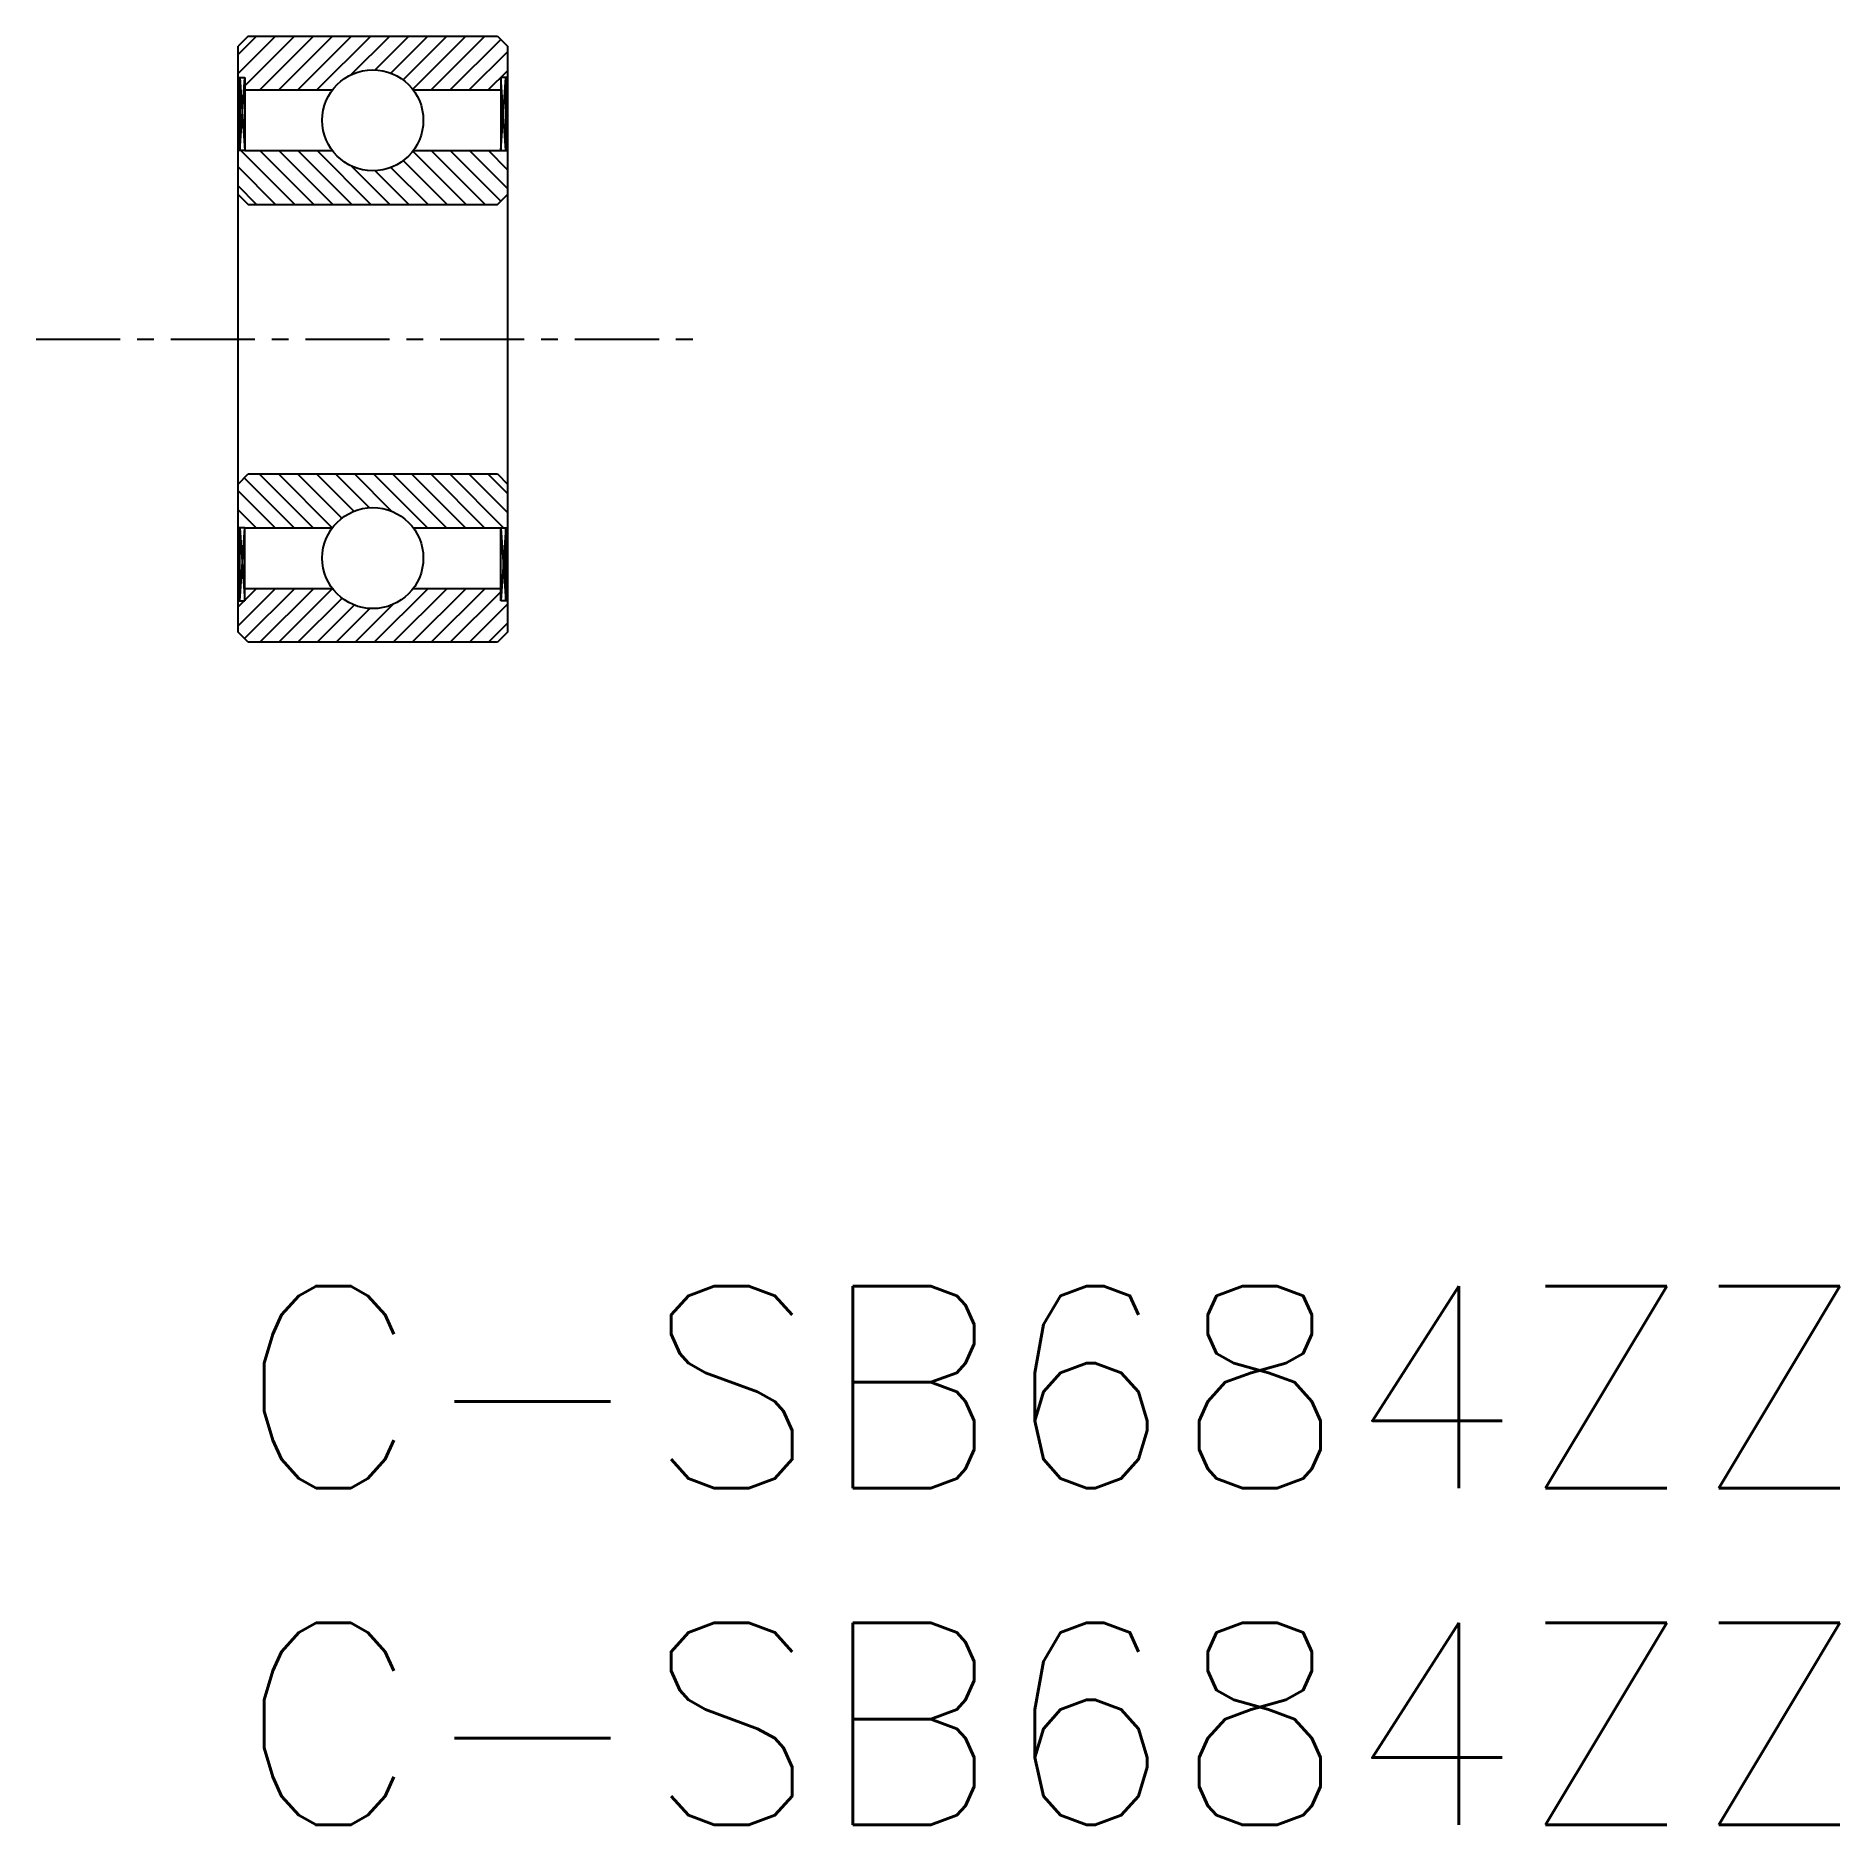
# Model space of a CAD drawing. Extents: x -3 to 23.8, y -8 to 18.6.
import ezdxf

# ---------------------------------------------------------------- set-up
doc = ezdxf.new("R2010")
doc.units = 0
doc.linetypes.add('CENTER', pattern=[2, 1.25, -0.25, 0.25, -0.25])
doc.layers.get('0').update_dxf_attribs({"linetype": 'CONTINUOUS'})
doc.layers.add('CENTER', color=1, linetype='CENTER')
doc.styles.get("Standard").update_dxf_attribs({"font": 'txt.shx', "bigfont": 'extfont.shx'})

msp = doc.modelspace()

# ---------------------------------------------------------------- linework, layer by layer
at = {"color": 7, "linetype": 'CONTINUOUS'}
for p, q in [((0, 18.286), (0.272, 18.558)), ((0, 18.003), (0.555, 18.558)), ((0.15, 18.558), (0, 18.408)), ((0.1, 17.821), (0.838, 18.558)), ((0.15, 18.558), (3.85, 18.558)), ((0.321, 17.758), (1.121, 18.558)), ((0.603, 17.758), (1.403, 18.558)), ((0.886, 17.758), (1.686, 18.558)), ((1.169, 17.758), (1.969, 18.558)), ((1.681, 17.987), (2.252, 18.558)), ((2.034, 18.058), (2.535, 18.558)), ((2.268, 18.009), (2.818, 18.558)), ((2.45, 17.908), (3.101, 18.558)), ((2.593, 17.768), (3.383, 18.558)), ((2.866, 17.758), (3.666, 18.558)), ((3.149, 17.758), (3.9, 18.509)), ((3.85, 18.558), (4, 18.408)), ((0, 9.708), (0, 18.408)), ((3.432, 17.758), (4, 18.326)), ((4, 18.408), (4, 9.708)), ((3.715, 17.758), (4, 18.044)), ((0, 17.943), (0.1, 17.943)), ((0.025, 16.858), (0.1, 17.943)), ((0.025, 17.943), (0.1, 16.858)), ((0.025, 17.943), (0.025, 16.858)), ((0.1, 17.943), (0.1, 16.858)), ((0.1, 17.758), (1.4, 17.758)), ((2.6, 17.758), (3.9, 17.758)), ((3.9, 16.858), (3.975, 17.943)), ((3.9, 17.943), (3.9, 16.858)), ((3.975, 16.858), (3.9, 17.943)), ((4, 17.943), (3.9, 17.943)), ((3.975, 17.943), (3.975, 16.858)), ((0.1, 16.858), (0, 16.858)), ((0.557, 16.058), (0, 16.616)), ((0.84, 16.058), (0.04, 16.858)), ((0.1, 16.858), (1.4, 16.858)), ((1.123, 16.058), (0.323, 16.858)), ((1.406, 16.058), (0.606, 16.858)), ((1.689, 16.058), (0.889, 16.858)), ((1.972, 16.058), (1.172, 16.858)), ((2.254, 16.058), (1.685, 16.628)), ((2.82, 16.058), (2.27, 16.609)), ((3.103, 16.058), (2.452, 16.71)), ((3.386, 16.058), (2.594, 16.85)), ((2.6, 16.858), (3.9, 16.858)), ((3.669, 16.058), (2.869, 16.858)), ((3.901, 16.109), (3.151, 16.858)), ((4, 16.293), (3.434, 16.858)), ((4, 16.575), (3.717, 16.858)), ((3.9, 16.858), (4, 16.858)), ((2.537, 16.058), (2.036, 16.559)), ((0.275, 16.058), (0, 16.333)), ((0, 16.208), (0.15, 16.058)), ((3.85, 16.058), (4, 16.208)), ((0.15, 16.058), (3.85, 16.058)), ((0, 11.908), (0.15, 12.058)), ((0.15, 12.058), (3.85, 12.058)), ((1.115, 11.258), (0.315, 12.058)), ((1.398, 11.258), (0.598, 12.058)), ((1.539, 11.4), (0.88, 12.058)), ((1.718, 11.503), (1.163, 12.058)), ((1.948, 11.557), (1.446, 12.058)), ((2.285, 11.502), (1.729, 12.058)), ((2.812, 11.258), (2.012, 12.058)), ((3.095, 11.258), (2.295, 12.058)), ((3.377, 11.258), (2.577, 12.058)), ((3.66, 11.258), (2.86, 12.058)), ((3.943, 11.258), (3.143, 12.058)), ((4, 11.484), (3.426, 12.058)), ((4, 11.767), (3.709, 12.058)), ((3.85, 12.058), (4, 11.908)), ((0.549, 11.258), (0, 11.807)), ((0.832, 11.258), (0.091, 11.999)), ((0.266, 11.258), (0, 11.525)), ((0.1, 11.258), (0, 11.258)), ((0.025, 11.258), (0.1, 10.173)), ((0.025, 10.173), (0.1, 11.258)), ((0.025, 10.173), (0.025, 11.258)), ((0.1, 11.258), (1.4, 11.258)), ((0.1, 10.173), (0.1, 11.258)), ((2.6, 11.258), (3.9, 11.258)), ((3.9, 11.258), (4, 11.258)), ((3.9, 10.173), (3.9, 11.258)), ((3.975, 11.258), (3.9, 10.173)), ((3.9, 11.258), (3.975, 10.173)), ((3.975, 10.173), (3.975, 11.258)), ((0, 9.801), (0.557, 10.358)), ((0.095, 9.613), (0.84, 10.358)), ((0.1, 10.184), (0.275, 10.358)), ((0.1, 10.358), (1.4, 10.358)), ((0.323, 9.558), (1.123, 10.358)), ((0.606, 9.558), (1.403, 10.355)), ((0.889, 9.558), (1.544, 10.213)), ((2.02, 9.558), (2.82, 10.358)), ((2.303, 9.558), (3.103, 10.358)), ((2.586, 9.558), (3.386, 10.358)), ((2.6, 10.358), (3.9, 10.358)), ((2.869, 9.558), (3.669, 10.358)), ((3.151, 9.558), (3.9, 10.307)), ((0, 10.084), (0.09, 10.173)), ((0, 10.173), (0.1, 10.173)), ((1.172, 9.558), (1.724, 10.111)), ((1.454, 9.558), (1.956, 10.06)), ((1.737, 9.558), (2.3, 10.121)), ((3.434, 9.558), (4, 10.124)), ((4, 10.173), (3.9, 10.173)), ((0.15, 9.558), (0, 9.708)), ((3.717, 9.558), (4, 9.841)), ((4, 9.708), (3.85, 9.558)), ((3.85, 9.558), (0.15, 9.558))]:
    msp.add_line(p, q, dxfattribs=at)
for centre in [(2, 17.308), (2, 10.808)]:
    msp.add_circle(centre, 0.75, dxfattribs=at)
at = {"layer": 'CENTER', "color": 1, "linetype": 'CENTER'}
msp.add_line((-3, 14.058), (7, 14.058), dxfattribs=at)

# ---------------------------------------------------------------- texts
at = {"color": 7, "linetype": 'CONTINUOUS'}
for p in [(0, -3), (0, -8)]:
    msp.add_text('C-SB684ZZ', height=3, dxfattribs=at).set_placement(p)

doc.saveas('drawing.dxf')
